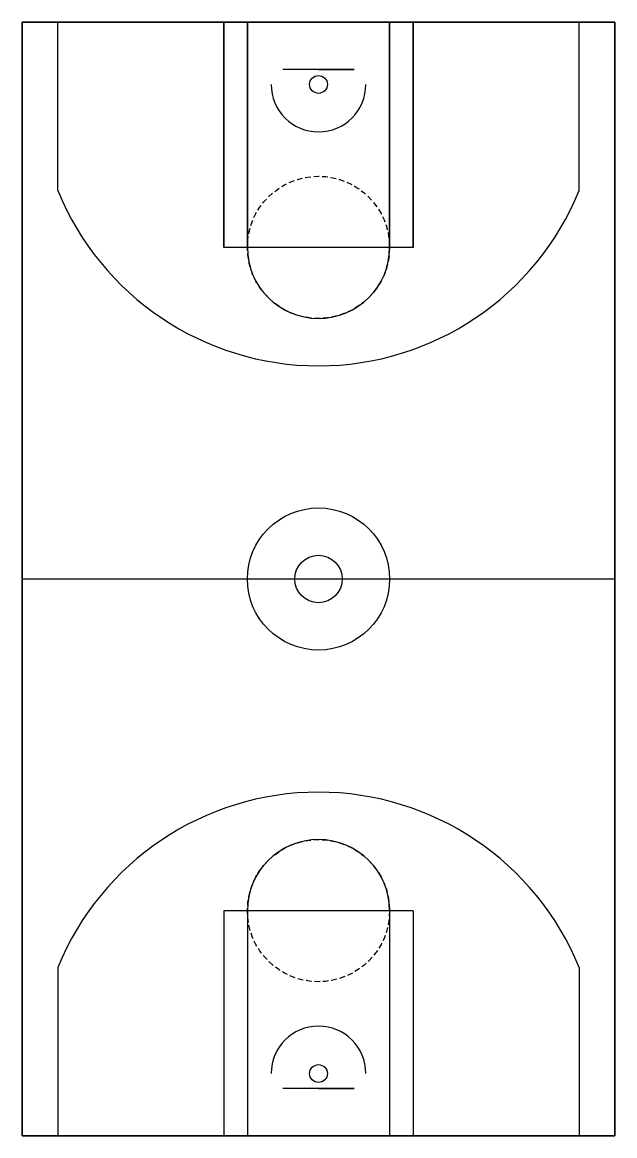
# Model space of a CAD drawing. Header units: inches. Extents: x 4255.8 to 4305.8, y 1689 to 1783.
import ezdxf

# ---------------------------------------------------------------- set-up
doc = ezdxf.new("R2010")
doc.units = ezdxf.units.IN
doc.header["$LTSCALE"] = 0.075
doc.linetypes.add('HIDDEN', pattern=[9.525, 6.35, -3.175])
doc.layers.add('HiddenLines', color=7, linetype='HIDDEN')

msp = doc.modelspace()

# ---------------------------------------------------------------- linework, layer by layer
for p, q in [((4305.841, 1783.032), (4255.841, 1783.032)), ((4305.841, 1783.032), (4255.841, 1783.032)), ((4258.841, 1768.827), (4258.841, 1783.032)), ((4272.841, 1783.032), (4272.841, 1764.032)), ((4272.841, 1764.032), (4272.841, 1783.032)), ((4274.841, 1783.032), (4274.841, 1764.032)), ((4274.841, 1764.032), (4274.841, 1783.032)), ((4286.841, 1783.032), (4286.841, 1764.032)), ((4286.841, 1764.032), (4286.841, 1783.032)), ((4288.841, 1783.032), (4288.841, 1764.032)), ((4288.841, 1764.032), (4288.841, 1783.032)), ((4302.841, 1768.827), (4302.841, 1783.032)), ((4283.841, 1779.032), (4277.841, 1779.032)), ((4280.841, 1779.032), (4283.841, 1779.032)), ((4288.841, 1764.032), (4272.841, 1764.032)), ((4288.841, 1764.032), (4272.841, 1764.032)), ((4305.841, 1736.032), (4255.841, 1736.032)), ((4288.841, 1708.032), (4272.841, 1708.032)), ((4272.841, 1708.032), (4272.841, 1689.032)), ((4274.841, 1708.032), (4274.841, 1689.032)), ((4286.841, 1708.032), (4286.841, 1689.032)), ((4288.841, 1708.032), (4288.841, 1689.032)), ((4258.841, 1703.238), (4258.841, 1689.032)), ((4302.841, 1703.238), (4302.841, 1689.032)), ((4283.841, 1693.032), (4277.841, 1693.032)), ((4280.841, 1693.032), (4283.841, 1693.032)), ((4305.841, 1689.032), (4255.841, 1689.032))]:
    msp.add_line(p, q)
for points in [[(4255.841, 1783.032), (4255.841, 1689.032), (4305.841, 1689.032), (4305.841, 1783.032)], [(4255.841, 1689.032), (4255.841, 1783.032), (4305.841, 1783.032), (4305.841, 1689.032)], [(4280.841, 1783.032), (4280.841, 1783.032), (4280.841, 1783.032), (4280.841, 1783.032)], [(4280.841, 1689.032), (4280.841, 1689.032), (4280.841, 1689.032), (4280.841, 1689.032)]]:
    msp.add_lwpolyline(points, close=True)
for centre, radius in [((4280.841, 1777.783), 0.75), ((4280.841, 1736.032), 6), ((4280.841, 1736.032), 2), ((4280.841, 1694.282), 0.75)]:
    msp.add_circle(centre, radius)
for centre, radius, start, end in [((4280.841, 1777.783), 4, 180, 0), ((4280.841, 1777.783), 23.753, 202.15195, 337.84805), ((4280.841, 1764.032), 6, 180, 0), ((4280.841, 1764.032), 6, 180, 0), ((4280.841, 1694.282), 23.753, 22.15195, 157.84805), ((4280.841, 1708.032), 6, 0, 180), ((4280.841, 1694.282), 4, 0, 180)]:
    msp.add_arc(centre, radius, start, end)
at = {"layer": 'HiddenLines'}
for centre in [(4280.841, 1764.032), (4280.841, 1708.032)]:
    msp.add_circle(centre, 6, dxfattribs=at)

doc.saveas('drawing.dxf')
